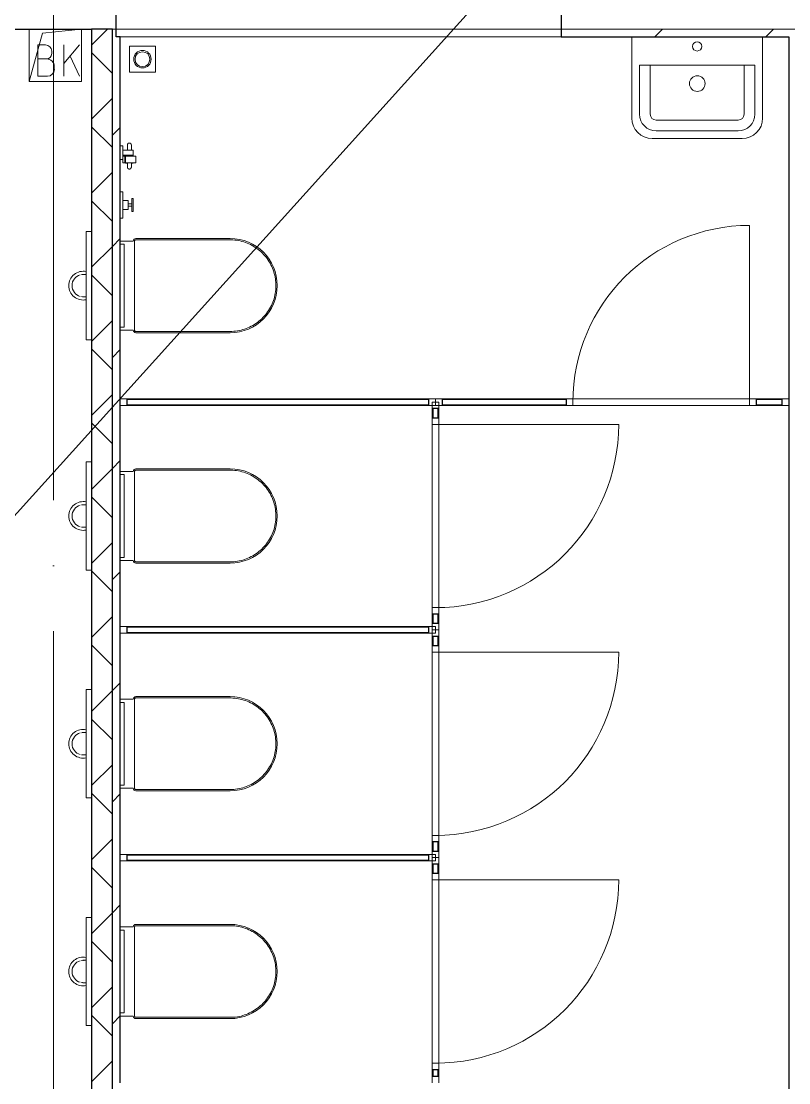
# Model space of a CAD drawing. Header units: millimetres. Extents: x -87434 to 499450, y -468665 to 122144.
# Drawn here: x -14981 to -12048, y -9369 to -5314 of the extents above; entities that cross this region are included whole.
import ezdxf

# ---------------------------------------------------------------- set-up
doc = ezdxf.new("R2010")
doc.units = ezdxf.units.MM
doc.linetypes.add('ADSK_Линия сетки', pattern=[25, 20, -2.5, 0, -2.5])
for name, color, linetype, lineweight in [('Витраж', 7, 'Continuous', 9), ('Двери', 252, 'Continuous', 9), ('Обобщенные модели', 252, 'Continuous', 18), ('Оси', 252, 'Continuous', 9), ('Перекрытие', 252, 'Continuous', 18), ('Сантехника', 252, 'Continuous', 9), ('Стены внутренние', 7, 'Continuous', 18), ('Стены наружные', 7, 'Continuous', 18), ('Стены разрез', 252, 'Continuous', 30)]:
    doc.layers.add(name, color=color, linetype=linetype, lineweight=lineweight)
doc.layers.add('Радиофикация', color=7, linetype='Continuous')

# ---------------------------------------------------------------- blocks, each defined once
blk = doc.blocks.new('1 этаж')
at = {"color": 251, "lineweight": 18, "true_color": 0x636466}
for p, q in [((-14948.3, -5543.7), (-14948.3, -5343.7)), ((-14898.1, -5358.8), (-14748.3, -5343.7)), ((-14748.3, -5343.7), (-14748.3, -5543.7)), ((-14948.3, -5543.7), (-14898.1, -5358.8)), ((-14886, -5404.2), (-14916, -5404.2)), ((-14916, -5404.2), (-14916, -5524.2)), ((-14862.7, -5437.5), (-14862.7, -5427.5)), ((-14756, -5404.2), (-14816, -5475.7)), ((-14816, -5524.2), (-14816, -5404.2)), ((-14882.7, -5457.5), (-14916, -5457.5)), ((-14756, -5524.2), (-14792, -5447.1)), ((-14852.7, -5497.5), (-14852.7, -5487.5)), ((-14748.3, -5543.7), (-14948.3, -5543.7)), ((-14916, -5524.2), (-14879.3, -5524.2))]:
    blk.add_line(p, q, dxfattribs=at)
for centre, radius, start, end in [((-14886, -5427.5), 23.3, 0, 90), ((-14882.7, -5437.5), 20, 270, 0), ((-14882.7, -5487.5), 30, 0, 90), ((-14879.3, -5497.5), 26.7, 270, 0)]:
    blk.add_arc(centre, radius, start, end, dxfattribs=at)
at = {"layer": 'Витраж', "color": 251, "lineweight": 18, "true_color": 0x636466}
for p, q in [((-14575.8, -6756.2), (-14600.8, -6756.2)), ((-14600.8, -6756.2), (-14600.8, -6781.2)), ((-14575.8, -6781.2), (-14575.8, -6756.2)), ((-13370.8, -6756.2), (-13395.8, -6756.2)), ((-13395.8, -6756.2), (-13395.8, -6781.2)), ((-13370.8, -6781.2), (-13370.8, -6756.2)), ((-14600.8, -6781.2), (-14575.8, -6781.2)), ((-13395.8, -6781.2), (-13370.8, -6781.2)), ((-13383.3, -7613.7), (-13408.3, -7613.7)), ((-13408.3, -7613.7), (-13408.3, -7638.7)), ((-13383.3, -7638.7), (-13383.3, -7613.7)), ((-14575.8, -7626.2), (-14600.8, -7626.2)), ((-14600.8, -7626.2), (-14600.8, -7651.2)), ((-14600.8, -7651.2), (-14575.8, -7651.2)), ((-14575.8, -7651.2), (-14575.8, -7626.2)), ((-13408.3, -7638.7), (-13383.3, -7638.7)), ((-14575.8, -8496.2), (-14600.8, -8496.2)), ((-14600.8, -8496.2), (-14600.8, -8521.2)), ((-14575.8, -8521.2), (-14575.8, -8496.2)), ((-13383.3, -8483.7), (-13408.3, -8483.7)), ((-13408.3, -8483.7), (-13408.3, -8508.7)), ((-13408.3, -8508.7), (-13383.3, -8508.7)), ((-13383.3, -8508.7), (-13383.3, -8483.7)), ((-14600.8, -8521.2), (-14575.8, -8521.2)), ((-13383.3, -9343.7), (-13408.3, -9343.7)), ((-13408.3, -9343.7), (-13408.3, -9368.7)), ((-13383.3, -9368.7), (-13383.3, -9343.7))]:
    blk.add_line(p, q, dxfattribs=at)
at = {"layer": 'Витраж', "color": 251, "true_color": 0x636466}
for p, q in [((-13420.8, -6756.2), (-14575.8, -6756.2)), ((-12895.8, -6756.2), (-13370.8, -6756.2)), ((-12195.8, -6756.2), (-12870.8, -6756.2)), ((-12070.8, -6756.2), (-12170.8, -6756.2)), ((-13420.8, -6781.2), (-14575.8, -6781.2)), ((-13408.3, -6793.7), (-13408.3, -6828.7)), ((-13383.3, -6793.7), (-13383.3, -6828.7)), ((-12895.8, -6781.2), (-13370.8, -6781.2)), ((-12195.8, -6781.2), (-12870.8, -6781.2)), ((-12070.8, -6781.2), (-12170.8, -6781.2)), ((-13408.3, -6853.7), (-13408.3, -7553.7)), ((-13383.3, -6853.7), (-13383.3, -7553.7)), ((-13408.3, -7578.7), (-13408.3, -7613.7)), ((-13383.3, -7578.7), (-13383.3, -7613.7)), ((-13420.8, -7626.2), (-14575.8, -7626.2)), ((-13420.8, -7651.2), (-14575.8, -7651.2)), ((-13408.3, -7663.7), (-13408.3, -7698.7)), ((-13383.3, -7663.7), (-13383.3, -7698.7)), ((-13408.3, -7723.7), (-13408.3, -8423.7)), ((-13383.3, -7723.7), (-13383.3, -8423.7)), ((-13408.3, -8448.7), (-13408.3, -8483.7)), ((-13383.3, -8448.7), (-13383.3, -8483.7)), ((-13420.8, -8496.2), (-14575.8, -8496.2)), ((-13420.8, -8521.2), (-14575.8, -8521.2)), ((-13408.3, -8533.7), (-13408.3, -8568.7)), ((-13383.3, -8533.7), (-13383.3, -8568.7)), ((-13408.3, -8593.7), (-13408.3, -9293.7)), ((-13383.3, -8593.7), (-13383.3, -9293.7)), ((-13408.3, -9318.7), (-13408.3, -9343.7)), ((-13383.3, -9318.7), (-13383.3, -9343.7))]:
    blk.add_line(p, q, dxfattribs=at)
at = {"layer": 'Витраж', "color": 251, "lineweight": 18, "true_color": 0x636466, "extrusion": (0, 0, -1)}
for p, q in [((-13395.8, -6756.2), (-13420.8, -6756.2)), ((-13420.8, -6756.2), (-13420.8, -6781.2)), ((-13383.3, -6768.7), (-13408.3, -6768.7)), ((-13408.3, -6768.7), (-13408.3, -6793.7)), ((-13395.8, -6781.2), (-13395.8, -6756.2)), ((-13383.3, -6793.7), (-13383.3, -6768.7)), ((-12870.8, -6756.2), (-12895.8, -6756.2)), ((-12895.8, -6756.2), (-12895.8, -6781.2)), ((-12870.8, -6781.2), (-12870.8, -6756.2)), ((-12170.8, -6756.2), (-12195.8, -6756.2)), ((-12195.8, -6756.2), (-12195.8, -6781.2)), ((-12170.8, -6781.2), (-12170.8, -6756.2)), ((-12045.8, -6756.2), (-12070.8, -6756.2)), ((-12070.8, -6756.2), (-12070.8, -6781.2)), ((-12045.8, -6781.2), (-12045.8, -6756.2)), ((-13420.8, -6781.2), (-13395.8, -6781.2)), ((-13408.3, -6793.7), (-13383.3, -6793.7)), ((-12895.8, -6781.2), (-12870.8, -6781.2)), ((-12195.8, -6781.2), (-12170.8, -6781.2)), ((-12070.8, -6781.2), (-12045.8, -6781.2)), ((-13383.3, -6828.7), (-13408.3, -6828.7)), ((-13408.3, -6828.7), (-13408.3, -6853.7)), ((-13383.3, -6853.7), (-13383.3, -6828.7)), ((-13408.3, -6853.7), (-13383.3, -6853.7)), ((-13383.3, -7553.7), (-13408.3, -7553.7)), ((-13408.3, -7553.7), (-13408.3, -7578.7)), ((-13408.3, -7578.7), (-13383.3, -7578.7)), ((-13383.3, -7578.7), (-13383.3, -7553.7)), ((-13395.8, -7626.2), (-13420.8, -7626.2)), ((-13420.8, -7626.2), (-13420.8, -7651.2)), ((-13420.8, -7651.2), (-13395.8, -7651.2)), ((-13383.3, -7638.7), (-13408.3, -7638.7)), ((-13408.3, -7638.7), (-13408.3, -7663.7)), ((-13408.3, -7663.7), (-13383.3, -7663.7)), ((-13395.8, -7651.2), (-13395.8, -7626.2)), ((-13383.3, -7663.7), (-13383.3, -7638.7)), ((-13383.3, -7698.7), (-13408.3, -7698.7)), ((-13408.3, -7698.7), (-13408.3, -7723.7)), ((-13383.3, -7723.7), (-13383.3, -7698.7)), ((-13408.3, -7723.7), (-13383.3, -7723.7)), ((-13383.3, -8423.7), (-13408.3, -8423.7)), ((-13408.3, -8423.7), (-13408.3, -8448.7)), ((-13383.3, -8448.7), (-13383.3, -8423.7)), ((-13408.3, -8448.7), (-13383.3, -8448.7)), ((-13395.8, -8496.2), (-13420.8, -8496.2)), ((-13420.8, -8496.2), (-13420.8, -8521.2)), ((-13383.3, -8508.7), (-13408.3, -8508.7)), ((-13408.3, -8508.7), (-13408.3, -8533.7)), ((-13395.8, -8521.2), (-13395.8, -8496.2)), ((-13383.3, -8533.7), (-13383.3, -8508.7)), ((-13420.8, -8521.2), (-13395.8, -8521.2)), ((-13408.3, -8533.7), (-13383.3, -8533.7)), ((-13383.3, -8568.7), (-13408.3, -8568.7)), ((-13408.3, -8568.7), (-13408.3, -8593.7)), ((-13408.3, -8593.7), (-13383.3, -8593.7)), ((-13383.3, -8593.7), (-13383.3, -8568.7)), ((-13383.3, -9293.7), (-13408.3, -9293.7)), ((-13408.3, -9293.7), (-13408.3, -9318.7)), ((-13408.3, -9318.7), (-13383.3, -9318.7)), ((-13383.3, -9318.7), (-13383.3, -9293.7))]:
    blk.add_line(p, q, dxfattribs=at)
at = {"layer": 'Двери', "color": 251, "true_color": 0x636466}
for p, q in [((-12195.8, -6756.2), (-12195.8, -6093.7)), ((-13383.3, -6853.7), (-12695.8, -6853.7)), ((-13383.3, -7723.7), (-12695.8, -7723.7)), ((-13383.3, -8593.7), (-12695.8, -8593.7))]:
    blk.add_line(p, q, dxfattribs=at)
for centre, radius, start, end in [((-12195.8, -6768.7), 675, 90, 180), ((-13395.8, -6853.7), 700, 270, 0), ((-13395.8, -7723.7), 700, 270, 0), ((-13395.8, -8593.7), 700, 270, 0)]:
    blk.add_arc(centre, radius, start, end, dxfattribs=at)
at = {"layer": 'Обобщенные модели', "color": 251, "true_color": 0x636466}
for p, q in [((-12645.8, -5373.7), (-12645.8, -5683.7)), ((-12145.8, -5683.7), (-12145.8, -5373.7)), ((-12616.4, -5481.7), (-12616.4, -5668.9)), ((-12616.4, -5481.7), (-12175.2, -5481.7)), ((-12575.1, -5668.9), (-12575.1, -5481.7)), ((-12216.5, -5481.7), (-12216.5, -5668.9)), ((-12175.2, -5481.7), (-12175.2, -5668.9)), ((-12238.8, -5691.2), (-12552.8, -5691.2)), ((-12238.8, -5732.5), (-12552.8, -5732.5)), ((-12567.8, -5761.7), (-12395.7, -5761.7)), ((-12395.7, -5761.7), (-12223.8, -5761.7))]:
    blk.add_line(p, q, dxfattribs=at)
blk.add_circle((-12395.8, -5410), 17.5, dxfattribs=at)
for centre, radius, start, end in [((-12395.4, -5551.9), 30, 0, 180), ((-12395.4, -5551.9), 30, 180, 0), ((-12552.8, -5668.9), 63.6, 180, 270), ((-12552.8, -5668.9), 22.3, 180, 270), ((-12238.8, -5668.9), 63.6, 270, 0), ((-12238.8, -5668.9), 22.3, 270, 0), ((-12567.8, -5683.7), 78, 180, 270), ((-12223.8, -5683.7), 78, 270, 0)]:
    blk.add_arc(centre, radius, start, end, dxfattribs=at)
at = {"layer": 'Оси', "color": 251, "linetype": 'ADSK_Линия сетки', "ltscale": 100, "true_color": 0x636466}
for p, q in [((-14855.8, -2643.7), (-14855.8, -32499.9)), ((4411.5, -5343.7), (-72528.1, -5343.7))]:
    blk.add_line(p, q, dxfattribs=at)
at = {"layer": 'Перекрытие', "color": 251, "ltscale": 100, "true_color": 0x636466}
for p, q in [((-14948.3, -5543.7), (-14948.3, -5343.7)), ((-14748.3, -5343.7), (-14748.3, -5543.7)), ((-14748.3, -5543.7), (-14948.3, -5543.7))]:
    blk.add_line(p, q, dxfattribs=at)
at = {"layer": 'Сантехника', "color": 251, "true_color": 0x636466}
for p, q in [((-14465.8, -5408.7), (-14565.8, -5408.7)), ((-14565.8, -5408.7), (-14565.8, -5508.7)), ((-14465.8, -5508.7), (-14465.8, -5408.7)), ((-14565.8, -5508.7), (-14465.8, -5508.7)), ((-14590.8, -5789.7), (-14600.8, -5789.7)), ((-14590.8, -5790.4), (-14590.8, -5789.7)), ((-14590.8, -5794.7), (-14590.8, -5789.7)), ((-14590.8, -5794.7), (-14590.8, -5829.2)), ((-14551.8, -5805.7), (-14590.8, -5805.7)), ((-14590.8, -5825.7), (-14551.8, -5825.7)), ((-14590.8, -5829.2), (-14583.8, -5829.2)), ((-14590.8, -5854.2), (-14590.8, -5829.2)), ((-14583.8, -5829.2), (-14580.8, -5829.2)), ((-14583.8, -5829.2), (-14583.8, -5854.2)), ((-14580.8, -5825.7), (-14580.8, -5829.2)), ((-14550.8, -5825.7), (-14580.8, -5825.7)), ((-14540.8, -5829.2), (-14580.8, -5829.2)), ((-14580.8, -5829.9), (-14580.8, -5830.2)), ((-14580.8, -5853.2), (-14580.8, -5830.2)), ((-14580.8, -5853.2), (-14580.8, -5830.2)), ((-14550.8, -5824.7), (-14550.8, -5806.7)), ((-14550.8, -5830.2), (-14550.8, -5825.7)), ((-14540.8, -5829.3), (-14540.8, -5829.2)), ((-14540.8, -5830.2), (-14540.8, -5829.2)), ((-14540.8, -5830.2), (-14540.8, -5853.2)), ((-14600.8, -5841.7), (-14590.8, -5841.7)), ((-14583.8, -5854.2), (-14590.8, -5854.2)), ((-14580.8, -5854.2), (-14583.8, -5854.2)), ((-14580.8, -5853.2), (-14580.8, -5853.4)), ((-14580.8, -5854.2), (-14580.8, -5855.7)), ((-14580.8, -5854.2), (-14540.8, -5854.2)), ((-14580.8, -5855.7), (-14573.3, -5855.7)), ((-14573.3, -5855.7), (-14573.3, -5853.2)), ((-14558.3, -5853.2), (-14558.3, -5855.7)), ((-14558.3, -5855.5), (-14558.3, -5856.4)), ((-14558.3, -5855.7), (-14550.8, -5855.7)), ((-14550.8, -5855.7), (-14550.8, -5853.2)), ((-14540.8, -5854.2), (-14540.8, -5853.2)), ((-14540.8, -5854.2), (-14540.8, -5854)), ((-14590.8, -5965.7), (-14600.8, -5965.7)), ((-14590.8, -5966.2), (-14590.8, -5965.7)), ((-14590.8, -5980.7), (-14590.8, -5965.7)), ((-14590.8, -5980.7), (-14590.8, -6050.7)), ((-14570.8, -5998.2), (-14590.8, -5998.2)), ((-14570.8, -6033.2), (-14570.8, -5998.2)), ((-14550.8, -5990.7), (-14555.8, -5990.7)), ((-14555.8, -5990.7), (-14555.8, -5995.7)), ((-14555.8, -5990.7), (-14555.8, -5993.2)), ((-14555.8, -6031.7), (-14555.8, -5995.7)), ((-14550.8, -5993.2), (-14550.8, -5990.7)), ((-14550.8, -5995.7), (-14550.8, -5990.7)), ((-14550.8, -5995.7), (-14550.8, -6031.7)), ((-14590.8, -6033.2), (-14570.8, -6033.2)), ((-14555.8, -6010.7), (-14570.8, -6010.7)), ((-14570.8, -6020.7), (-14555.8, -6020.7)), ((-14555.8, -6031.7), (-14555.8, -6040.7)), ((-14555.8, -6039.5), (-14555.8, -6040.7)), ((-14555.8, -6040.7), (-14550.8, -6040.7)), ((-14550.8, -6040.7), (-14550.8, -6031.7)), ((-14550.8, -6040.7), (-14550.8, -6039.5)), ((-14600.8, -6065.7), (-14590.8, -6065.7)), ((-14590.8, -6065.7), (-14590.8, -6050.7)), ((-14590.8, -6065.7), (-14590.8, -6065.2)), ((-14550.8, -6153.7), (-14600.8, -6153.7)), ((-14545.8, -6153.7), (-14545.8, -6493.7)), ((-14180.8, -6143.7), (-14540.8, -6143.7)), ((-14180.8, -6148.7), (-14540.8, -6148.7)), ((-14600.8, -6165.5), (-14585.8, -6165.5)), ((-14585.8, -6165.5), (-14585.8, -6481.9)), ((-14585.8, -6481.9), (-14600.8, -6481.9)), ((-14600.8, -6493.7), (-14550.8, -6493.7)), ((-14540.8, -6498.7), (-14180.8, -6498.7)), ((-14540.8, -6503.7), (-14180.8, -6503.7)), ((-14550.8, -7033.7), (-14600.8, -7033.7)), ((-14600.8, -7045.5), (-14585.8, -7045.5)), ((-14585.8, -7045.5), (-14585.8, -7361.9)), ((-14545.8, -7033.7), (-14545.8, -7373.7)), ((-14180.8, -7023.7), (-14540.8, -7023.7)), ((-14180.8, -7028.7), (-14540.8, -7028.7)), ((-14585.8, -7361.9), (-14600.8, -7361.9)), ((-14600.8, -7373.7), (-14550.8, -7373.7)), ((-14540.8, -7378.7), (-14180.8, -7378.7)), ((-14540.8, -7383.7), (-14180.8, -7383.7)), ((-14550.8, -7903.7), (-14600.8, -7903.7)), ((-14545.8, -7903.7), (-14545.8, -8243.7)), ((-14180.8, -7893.7), (-14540.8, -7893.7)), ((-14180.8, -7898.7), (-14540.8, -7898.7)), ((-14600.8, -7915.5), (-14585.8, -7915.5)), ((-14585.8, -7915.5), (-14585.8, -8231.9)), ((-14585.8, -8231.9), (-14600.8, -8231.9)), ((-14600.8, -8243.7), (-14550.8, -8243.7)), ((-14540.8, -8248.7), (-14180.8, -8248.7)), ((-14540.8, -8253.7), (-14180.8, -8253.7)), ((-14550.8, -8773.7), (-14600.8, -8773.7)), ((-14600.8, -8785.5), (-14585.8, -8785.5)), ((-14585.8, -8785.5), (-14585.8, -9101.9)), ((-14545.8, -8773.7), (-14545.8, -9113.7)), ((-14180.8, -8763.7), (-14540.8, -8763.7)), ((-14180.8, -8768.7), (-14540.8, -8768.7)), ((-14585.8, -9101.9), (-14600.8, -9101.9)), ((-14600.8, -9113.7), (-14550.8, -9113.7)), ((-14540.8, -9118.7), (-14180.8, -9118.7)), ((-14540.8, -9123.7), (-14180.8, -9123.7))]:
    blk.add_line(p, q, dxfattribs=at)
at = {"layer": 'Сантехника', "color": 251, "lineweight": 9, "true_color": 0x636466}
for p, q in [((-14710.8, -6117), (-14730.8, -6117)), ((-14730.8, -6117), (-14730.8, -6142)), ((-14730.8, -6505.5), (-14730.8, -6142)), ((-14730.8, -6505.5), (-14730.8, -6530.5)), ((-14730.8, -6530.5), (-14710.8, -6530.5)), ((-14710.8, -6997), (-14730.8, -6997)), ((-14730.8, -6997), (-14730.8, -7022)), ((-14730.8, -7385.5), (-14730.8, -7022)), ((-14730.8, -7385.5), (-14730.8, -7410.5)), ((-14730.8, -7410.5), (-14710.8, -7410.5)), ((-14710.8, -7867), (-14730.8, -7867)), ((-14730.8, -7867), (-14730.8, -7892)), ((-14730.8, -8255.5), (-14730.8, -7892)), ((-14730.8, -8255.5), (-14730.8, -8280.5)), ((-14730.8, -8280.5), (-14710.8, -8280.5)), ((-14710.8, -8737), (-14730.8, -8737)), ((-14730.8, -8737), (-14730.8, -8762)), ((-14730.8, -9125.5), (-14730.8, -8762)), ((-14730.8, -9125.5), (-14730.8, -9150.5)), ((-14730.8, -9150.5), (-14710.8, -9150.5))]:
    blk.add_line(p, q, dxfattribs=at)
at = {"layer": 'Сантехника', "color": 251, "true_color": 0x636466, "flags": 128}
for points in [[(-14573.3, -5786.4), (-14573.3, -5786.1), (-14573.3, -5785.8), (-14573.2, -5785.5), (-14573.2, -5785.2), (-14573.2, -5785), (-14573.1, -5784.7), (-14573, -5784.4), (-14572.9, -5784.1), (-14572.8, -5783.8), (-14572.7, -5783.5), (-14572.6, -5783.2), (-14572.5, -5783), (-14572.3, -5782.7), (-14572.2, -5782.5), (-14572, -5782.2), (-14571.8, -5782), (-14571.6, -5781.7), (-14571.4, -5781.5), (-14571.2, -5781.3), (-14571, -5781.1), (-14570.8, -5780.9), (-14570.6, -5780.7), (-14570.3, -5780.5), (-14570.1, -5780.3), (-14569.9, -5780.1), (-14569.6, -5780), (-14569.3, -5779.8), (-14569.1, -5779.7), (-14568.8, -5779.6), (-14568.5, -5779.5), (-14568.2, -5779.3), (-14568, -5779.3), (-14567.7, -5779.2), (-14567.4, -5779.1), (-14567.1, -5779.1), (-14566.8, -5779), (-14566.5, -5779), (-14566.2, -5779), (-14565.9, -5778.9), (-14565.6, -5778.9), (-14565.3, -5779), (-14565, -5779), (-14564.7, -5779), (-14564.4, -5779.1), (-14564.1, -5779.1), (-14563.8, -5779.2), (-14563.5, -5779.3), (-14563.2, -5779.4), (-14563, -5779.5), (-14562.7, -5779.6), (-14562.4, -5779.8), (-14562.1, -5779.9), (-14561.9, -5780), (-14561.6, -5780.2), (-14561.4, -5780.4), (-14561.1, -5780.6), (-14560.9, -5780.8), (-14560.7, -5780.9), (-14560.5, -5781.2), (-14560.3, -5781.4), (-14560.1, -5781.6), (-14559.9, -5781.8), (-14559.7, -5782.1), (-14559.5, -5782.3), (-14559.4, -5782.6), (-14559.2, -5782.8), (-14559.1, -5783.1), (-14559, -5783.4), (-14558.8, -5783.6), (-14558.7, -5783.9), (-14558.6, -5784.2), (-14558.6, -5784.5), (-14558.5, -5784.8), (-14558.4, -5785.1), (-14558.4, -5785.4), (-14558.3, -5785.7), (-14558.3, -5786), (-14558.3, -5786.3), (-14558.3, -5786.4)], [(-14573.3, -5786.4), (-14573.3, -5786.5), (-14573.3, -5786.6), (-14573.3, -5786.8), (-14573.3, -5787.1), (-14573.3, -5787.4), (-14573.3, -5787.9), (-14573.3, -5788.4), (-14573.3, -5789), (-14573.3, -5789.6), (-14573.3, -5790.4), (-14573.3, -5791.2), (-14573.3, -5792.1), (-14573.3, -5793.1), (-14573.3, -5794.1), (-14573.3, -5795.2), (-14573.3, -5796.3), (-14573.3, -5797.6), (-14573.3, -5798.9), (-14573.3, -5800.2), (-14573.3, -5801.1)], [(-14573.3, -5790.1), (-14573.3, -5789.5), (-14573.3, -5788.9), (-14573.3, -5788.4), (-14573.3, -5787.9), (-14573.3, -5787.5), (-14573.3, -5787.1), (-14573.3, -5786.9), (-14573.3, -5786.7), (-14573.3, -5786.5), (-14573.3, -5786.5), (-14573.3, -5786.4)], [(-14573.3, -5805.2), (-14573.3, -5803.8), (-14573.3, -5802.5), (-14573.3, -5801.2), (-14573.3, -5799.9), (-14573.3, -5798.7), (-14573.3, -5797.5)], [(-14558.3, -5801.1), (-14558.3, -5799.7), (-14558.3, -5798.4), (-14558.3, -5797.1), (-14558.3, -5795.9), (-14558.3, -5794.8), (-14558.3, -5793.7), (-14558.3, -5792.7), (-14558.3, -5791.8), (-14558.3, -5790.9), (-14558.3, -5790.1), (-14558.3, -5789.4), (-14558.3, -5788.8), (-14558.3, -5788.2), (-14558.3, -5787.7), (-14558.3, -5787.3), (-14558.3, -5787), (-14558.3, -5786.7), (-14558.3, -5786.5), (-14558.3, -5786.5), (-14558.3, -5786.4)], [(-14558.3, -5786.4), (-14558.3, -5786.5), (-14558.3, -5786.6), (-14558.3, -5786.7), (-14558.3, -5787), (-14558.3, -5787.3), (-14558.3, -5787.7), (-14558.3, -5788.1), (-14558.3, -5788.6), (-14558.3, -5789.2), (-14558.3, -5789.8)], [(-14558.3, -5798.1), (-14558.3, -5799.3), (-14558.3, -5800.5), (-14558.3, -5801.8), (-14558.3, -5803.1), (-14558.3, -5804.5), (-14558.3, -5805.7)], [(-14573.3, -5804.6), (-14573.3, -5803.3), (-14573.3, -5802), (-14573.3, -5801.1)], [(-14558.3, -5801.1), (-14558.3, -5802.5), (-14558.3, -5803.8), (-14558.3, -5805.1)], [(-14573.3, -5856.4), (-14573.3, -5857.8), (-14573.3, -5859.1), (-14573.3, -5860.4), (-14573.3, -5861.6), (-14573.3, -5862.7), (-14573.3, -5863.8), (-14573.3, -5864.8), (-14573.3, -5865.7), (-14573.3, -5866.6), (-14573.3, -5867.4), (-14573.3, -5868.1), (-14573.3, -5868.7), (-14573.3, -5869.3), (-14573.3, -5869.8), (-14573.3, -5870.2), (-14573.3, -5870.5), (-14573.3, -5870.7), (-14573.3, -5870.9), (-14573.3, -5871), (-14573.3, -5871)], [(-14573.3, -5871), (-14573.3, -5871), (-14573.3, -5870.9), (-14573.3, -5870.7), (-14573.3, -5870.5), (-14573.3, -5870.2), (-14573.3, -5869.8), (-14573.3, -5869.4), (-14573.3, -5868.9), (-14573.3, -5868.3), (-14573.3, -5867.7)], [(-14558.3, -5871), (-14558.3, -5871.3), (-14558.3, -5871.6), (-14558.4, -5871.9), (-14558.4, -5872.2), (-14558.5, -5872.5), (-14558.5, -5872.8), (-14558.6, -5873.1), (-14558.7, -5873.4), (-14558.8, -5873.7), (-14558.9, -5873.9), (-14559, -5874.2), (-14559.1, -5874.5), (-14559.3, -5874.7), (-14559.4, -5875), (-14559.6, -5875.3), (-14559.8, -5875.5), (-14560, -5875.7), (-14560.2, -5876), (-14560.4, -5876.2), (-14560.6, -5876.4), (-14560.8, -5876.6), (-14561, -5876.8), (-14561.3, -5877), (-14561.5, -5877.2), (-14561.7, -5877.3), (-14562, -5877.5), (-14562.3, -5877.6), (-14562.5, -5877.8), (-14562.8, -5877.9), (-14563.1, -5878), (-14563.4, -5878.1), (-14563.7, -5878.2), (-14563.9, -5878.3), (-14564.2, -5878.4), (-14564.5, -5878.4), (-14564.8, -5878.5), (-14565.1, -5878.5), (-14565.4, -5878.5), (-14565.7, -5878.5), (-14566, -5878.5), (-14566.3, -5878.5), (-14566.6, -5878.5), (-14566.9, -5878.4), (-14567.2, -5878.4), (-14567.5, -5878.3), (-14567.8, -5878.3), (-14568.1, -5878.2), (-14568.4, -5878.1), (-14568.6, -5878), (-14568.9, -5877.8), (-14569.2, -5877.7), (-14569.5, -5877.6), (-14569.7, -5877.4), (-14570, -5877.3), (-14570.2, -5877.1), (-14570.5, -5876.9), (-14570.7, -5876.7), (-14570.9, -5876.5), (-14571.1, -5876.3), (-14571.3, -5876.1), (-14571.5, -5875.9), (-14571.7, -5875.6), (-14571.9, -5875.4), (-14572.1, -5875.1), (-14572.2, -5874.9), (-14572.4, -5874.6), (-14572.5, -5874.4), (-14572.6, -5874.1), (-14572.8, -5873.8), (-14572.9, -5873.5), (-14573, -5873.2), (-14573, -5873), (-14573.1, -5872.7), (-14573.2, -5872.4), (-14573.2, -5872.1), (-14573.3, -5871.8), (-14573.3, -5871.5), (-14573.3, -5871.2), (-14573.3, -5871)], [(-14558.3, -5871), (-14558.3, -5871), (-14558.3, -5870.9), (-14558.3, -5870.7), (-14558.3, -5870.4), (-14558.3, -5870), (-14558.3, -5869.6), (-14558.3, -5869.1), (-14558.3, -5868.5), (-14558.3, -5867.8), (-14558.3, -5867.1), (-14558.3, -5866.3), (-14558.3, -5865.4), (-14558.3, -5864.4), (-14558.3, -5863.4), (-14558.3, -5862.3), (-14558.3, -5861.1), (-14558.3, -5859.9), (-14558.3, -5858.6), (-14558.3, -5857.3), (-14558.3, -5856.4)], [(-14558.3, -5868), (-14558.3, -5868.6), (-14558.3, -5869.1), (-14558.3, -5869.6), (-14558.3, -5870), (-14558.3, -5870.3), (-14558.3, -5870.6), (-14558.3, -5870.8), (-14558.3, -5870.9), (-14558.3, -5871), (-14558.3, -5871)], [(-14540.8, -6148.7), (-14541, -6148.7), (-14541.2, -6148.7), (-14541.4, -6148.8), (-14541.6, -6148.8), (-14541.8, -6148.8), (-14542, -6148.9), (-14542.2, -6148.9), (-14542.4, -6149), (-14542.6, -6149.1), (-14542.7, -6149.1), (-14542.9, -6149.2), (-14543.1, -6149.3), (-14543.3, -6149.4), (-14543.5, -6149.5), (-14543.6, -6149.6), (-14543.8, -6149.7), (-14543.9, -6149.8), (-14544.1, -6150), (-14544.2, -6150.1), (-14544.4, -6150.2), (-14544.5, -6150.4), (-14544.7, -6150.5), (-14544.8, -6150.7), (-14544.9, -6150.9), (-14545, -6151), (-14545.1, -6151.2), (-14545.2, -6151.4), (-14545.3, -6151.6), (-14545.4, -6151.7), (-14545.5, -6151.9), (-14545.5, -6152.1), (-14545.6, -6152.3), (-14545.6, -6152.5), (-14545.7, -6152.7), (-14545.7, -6152.9), (-14545.8, -6153.1), (-14545.8, -6153.3), (-14545.8, -6153.5), (-14545.8, -6153.7), (-14545.8, -6153.7)], [(-14180.8, -6498.7), (-14173.8, -6498.6), (-14166.8, -6498.2), (-14159.9, -6497.5), (-14152.9, -6496.5), (-14146, -6495.2), (-14139.2, -6493.7), (-14132.4, -6491.9), (-14125.8, -6489.8), (-14119.2, -6487.5), (-14112.7, -6484.9), (-14106.3, -6482.1), (-14100, -6479), (-14093.8, -6475.6), (-14087.8, -6472), (-14082, -6468.2), (-14076.3, -6464.1), (-14070.8, -6459.8), (-14065.4, -6455.3), (-14060.2, -6450.6), (-14055.3, -6445.7), (-14050.5, -6440.5), (-14045.9, -6435.2), (-14041.6, -6429.7), (-14037.4, -6424.1), (-14033.5, -6418.3), (-14029.9, -6412.3), (-14026.5, -6406.2), (-14023.3, -6400), (-14020.4, -6393.6), (-14017.7, -6387.1), (-14015.3, -6380.6), (-14013.1, -6373.9), (-14011.3, -6367.2), (-14009.7, -6360.3), (-14008.3, -6353.5), (-14007.3, -6346.6), (-14006.5, -6339.6), (-14006, -6332.6), (-14005.8, -6325.6), (-14005.9, -6318.6), (-14006.2, -6311.6), (-14006.8, -6304.7), (-14007.7, -6297.7), (-14008.9, -6290.8), (-14010.4, -6284), (-14012.1, -6277.2), (-14014.1, -6270.5), (-14016.4, -6263.9), (-14018.9, -6257.3), (-14021.7, -6250.9), (-14024.7, -6244.6), (-14028, -6238.4), (-14031.5, -6232.4), (-14035.3, -6226.5), (-14039.3, -6220.7), (-14043.5, -6215.2), (-14048, -6209.8), (-14052.7, -6204.5), (-14057.5, -6199.5), (-14062.6, -6194.7), (-14067.9, -6190.1), (-14073.3, -6185.7), (-14078.9, -6181.5), (-14084.7, -6177.5), (-14090.6, -6173.8), (-14096.7, -6170.3), (-14102.9, -6167), (-14109.2, -6164.1), (-14115.6, -6161.3), (-14122.2, -6158.8), (-14128.8, -6156.6), (-14135.5, -6154.7), (-14142.3, -6153), (-14149.2, -6151.6), (-14156.1, -6150.5), (-14163.1, -6149.6), (-14170, -6149.1), (-14177, -6148.8), (-14180.8, -6148.7)], [(-14545.8, -6493.7), (-14545.8, -6493.9), (-14545.8, -6494.1), (-14545.8, -6494.3), (-14545.7, -6494.5), (-14545.7, -6494.7), (-14545.7, -6494.9), (-14545.6, -6495.1), (-14545.5, -6495.3), (-14545.5, -6495.5), (-14545.4, -6495.7), (-14545.3, -6495.9), (-14545.2, -6496), (-14545.1, -6496.2), (-14545, -6496.4), (-14544.9, -6496.6), (-14544.8, -6496.7), (-14544.7, -6496.9), (-14544.6, -6497), (-14544.4, -6497.2), (-14544.3, -6497.3), (-14544.1, -6497.5), (-14544, -6497.6), (-14543.8, -6497.7), (-14543.7, -6497.8), (-14543.5, -6497.9), (-14543.3, -6498), (-14543.2, -6498.1), (-14543, -6498.2), (-14542.8, -6498.3), (-14542.6, -6498.4), (-14542.4, -6498.5), (-14542.2, -6498.5), (-14542, -6498.6), (-14541.8, -6498.6), (-14541.7, -6498.7), (-14541.5, -6498.7), (-14541.3, -6498.7), (-14541.1, -6498.7), (-14540.9, -6498.7), (-14540.8, -6498.7)], [(-14540.8, -7028.7), (-14541, -7028.7), (-14541.2, -7028.7), (-14541.4, -7028.8), (-14541.6, -7028.8), (-14541.8, -7028.8), (-14542, -7028.9), (-14542.2, -7028.9), (-14542.4, -7029), (-14542.6, -7029.1), (-14542.7, -7029.1), (-14542.9, -7029.2), (-14543.1, -7029.3), (-14543.3, -7029.4), (-14543.5, -7029.5), (-14543.6, -7029.6), (-14543.8, -7029.7), (-14543.9, -7029.8), (-14544.1, -7030), (-14544.2, -7030.1), (-14544.4, -7030.2), (-14544.5, -7030.4), (-14544.7, -7030.5), (-14544.8, -7030.7), (-14544.9, -7030.9), (-14545, -7031), (-14545.1, -7031.2), (-14545.2, -7031.4), (-14545.3, -7031.6), (-14545.4, -7031.7), (-14545.5, -7031.9), (-14545.5, -7032.1), (-14545.6, -7032.3), (-14545.6, -7032.5), (-14545.7, -7032.7), (-14545.7, -7032.9), (-14545.8, -7033.1), (-14545.8, -7033.3), (-14545.8, -7033.5), (-14545.8, -7033.7), (-14545.8, -7033.7)], [(-14180.8, -7378.7), (-14173.8, -7378.6), (-14166.8, -7378.2), (-14159.9, -7377.5), (-14152.9, -7376.5), (-14146, -7375.2), (-14139.2, -7373.7), (-14132.4, -7371.9), (-14125.8, -7369.8), (-14119.2, -7367.5), (-14112.7, -7364.9), (-14106.3, -7362.1), (-14100, -7359), (-14093.8, -7355.6), (-14087.8, -7352), (-14082, -7348.2), (-14076.3, -7344.1), (-14070.8, -7339.8), (-14065.4, -7335.3), (-14060.2, -7330.6), (-14055.3, -7325.7), (-14050.5, -7320.5), (-14045.9, -7315.2), (-14041.6, -7309.7), (-14037.4, -7304.1), (-14033.5, -7298.3), (-14029.9, -7292.3), (-14026.5, -7286.2), (-14023.3, -7280), (-14020.4, -7273.6), (-14017.7, -7267.1), (-14015.3, -7260.6), (-14013.1, -7253.9), (-14011.3, -7247.2), (-14009.7, -7240.3), (-14008.3, -7233.5), (-14007.3, -7226.6), (-14006.5, -7219.6), (-14006, -7212.6), (-14005.8, -7205.6), (-14005.9, -7198.6), (-14006.2, -7191.6), (-14006.8, -7184.7), (-14007.7, -7177.7), (-14008.9, -7170.8), (-14010.4, -7164), (-14012.1, -7157.2), (-14014.1, -7150.5), (-14016.4, -7143.9), (-14018.9, -7137.3), (-14021.7, -7130.9), (-14024.7, -7124.6), (-14028, -7118.4), (-14031.5, -7112.4), (-14035.3, -7106.5), (-14039.3, -7100.7), (-14043.5, -7095.2), (-14048, -7089.8), (-14052.7, -7084.5), (-14057.5, -7079.5), (-14062.6, -7074.7), (-14067.9, -7070.1), (-14073.3, -7065.7), (-14078.9, -7061.5), (-14084.7, -7057.5), (-14090.6, -7053.8), (-14096.7, -7050.3), (-14102.9, -7047), (-14109.2, -7044.1), (-14115.6, -7041.3), (-14122.2, -7038.8), (-14128.8, -7036.6), (-14135.5, -7034.7), (-14142.3, -7033), (-14149.2, -7031.6), (-14156.1, -7030.5), (-14163.1, -7029.6), (-14170, -7029.1), (-14177, -7028.8), (-14180.8, -7028.7)], [(-14545.8, -7373.7), (-14545.8, -7373.9), (-14545.8, -7374.1), (-14545.8, -7374.3), (-14545.7, -7374.5), (-14545.7, -7374.7), (-14545.7, -7374.9), (-14545.6, -7375.1), (-14545.5, -7375.3), (-14545.5, -7375.5), (-14545.4, -7375.7), (-14545.3, -7375.9), (-14545.2, -7376), (-14545.1, -7376.2), (-14545, -7376.4), (-14544.9, -7376.6), (-14544.8, -7376.7), (-14544.7, -7376.9), (-14544.6, -7377), (-14544.4, -7377.2), (-14544.3, -7377.3), (-14544.1, -7377.5), (-14544, -7377.6), (-14543.8, -7377.7), (-14543.7, -7377.8), (-14543.5, -7377.9), (-14543.3, -7378), (-14543.2, -7378.1), (-14543, -7378.2), (-14542.8, -7378.3), (-14542.6, -7378.4), (-14542.4, -7378.5), (-14542.2, -7378.5), (-14542, -7378.6), (-14541.8, -7378.6), (-14541.7, -7378.7), (-14541.5, -7378.7), (-14541.3, -7378.7), (-14541.1, -7378.7), (-14540.9, -7378.7), (-14540.8, -7378.7)], [(-14540.8, -7898.7), (-14541, -7898.7), (-14541.2, -7898.7), (-14541.4, -7898.8), (-14541.6, -7898.8), (-14541.8, -7898.8), (-14542, -7898.9), (-14542.2, -7898.9), (-14542.4, -7899), (-14542.6, -7899.1), (-14542.7, -7899.1), (-14542.9, -7899.2), (-14543.1, -7899.3), (-14543.3, -7899.4), (-14543.5, -7899.5), (-14543.6, -7899.6), (-14543.8, -7899.7), (-14543.9, -7899.8), (-14544.1, -7900), (-14544.2, -7900.1), (-14544.4, -7900.2), (-14544.5, -7900.4), (-14544.7, -7900.5), (-14544.8, -7900.7), (-14544.9, -7900.9), (-14545, -7901), (-14545.1, -7901.2), (-14545.2, -7901.4), (-14545.3, -7901.6), (-14545.4, -7901.7), (-14545.5, -7901.9), (-14545.5, -7902.1), (-14545.6, -7902.3), (-14545.6, -7902.5), (-14545.7, -7902.7), (-14545.7, -7902.9), (-14545.8, -7903.1), (-14545.8, -7903.3), (-14545.8, -7903.5), (-14545.8, -7903.7), (-14545.8, -7903.7)], [(-14180.8, -8248.7), (-14173.8, -8248.6), (-14166.8, -8248.2), (-14159.9, -8247.5), (-14152.9, -8246.5), (-14146, -8245.2), (-14139.2, -8243.7), (-14132.4, -8241.9), (-14125.8, -8239.8), (-14119.2, -8237.5), (-14112.7, -8234.9), (-14106.3, -8232.1), (-14100, -8229), (-14093.8, -8225.6), (-14087.8, -8222), (-14082, -8218.2), (-14076.3, -8214.1), (-14070.8, -8209.8), (-14065.4, -8205.3), (-14060.2, -8200.6), (-14055.3, -8195.7), (-14050.5, -8190.5), (-14045.9, -8185.2), (-14041.6, -8179.7), (-14037.4, -8174.1), (-14033.5, -8168.3), (-14029.9, -8162.3), (-14026.5, -8156.2), (-14023.3, -8150), (-14020.4, -8143.6), (-14017.7, -8137.1), (-14015.3, -8130.6), (-14013.1, -8123.9), (-14011.3, -8117.2), (-14009.7, -8110.3), (-14008.3, -8103.5), (-14007.3, -8096.6), (-14006.5, -8089.6), (-14006, -8082.6), (-14005.8, -8075.6), (-14005.9, -8068.6), (-14006.2, -8061.6), (-14006.8, -8054.7), (-14007.7, -8047.7), (-14008.9, -8040.8), (-14010.4, -8034), (-14012.1, -8027.2), (-14014.1, -8020.5), (-14016.4, -8013.9), (-14018.9, -8007.3), (-14021.7, -8000.9), (-14024.7, -7994.6), (-14028, -7988.4), (-14031.5, -7982.4), (-14035.3, -7976.5), (-14039.3, -7970.7), (-14043.5, -7965.2), (-14048, -7959.8), (-14052.7, -7954.5), (-14057.5, -7949.5), (-14062.6, -7944.7), (-14067.9, -7940.1), (-14073.3, -7935.7), (-14078.9, -7931.5), (-14084.7, -7927.5), (-14090.6, -7923.8), (-14096.7, -7920.3), (-14102.9, -7917), (-14109.2, -7914.1), (-14115.6, -7911.3), (-14122.2, -7908.8), (-14128.8, -7906.6), (-14135.5, -7904.7), (-14142.3, -7903), (-14149.2, -7901.6), (-14156.1, -7900.5), (-14163.1, -7899.6), (-14170, -7899.1), (-14177, -7898.8), (-14180.8, -7898.7)], [(-14545.8, -8243.7), (-14545.8, -8243.9), (-14545.8, -8244.1), (-14545.8, -8244.3), (-14545.7, -8244.5), (-14545.7, -8244.7), (-14545.7, -8244.9), (-14545.6, -8245.1), (-14545.5, -8245.3), (-14545.5, -8245.5), (-14545.4, -8245.7), (-14545.3, -8245.9), (-14545.2, -8246), (-14545.1, -8246.2), (-14545, -8246.4), (-14544.9, -8246.6), (-14544.8, -8246.7), (-14544.7, -8246.9), (-14544.6, -8247), (-14544.4, -8247.2), (-14544.3, -8247.3), (-14544.1, -8247.5), (-14544, -8247.6), (-14543.8, -8247.7), (-14543.7, -8247.8), (-14543.5, -8247.9), (-14543.3, -8248), (-14543.2, -8248.1), (-14543, -8248.2), (-14542.8, -8248.3), (-14542.6, -8248.4), (-14542.4, -8248.5), (-14542.2, -8248.5), (-14542, -8248.6), (-14541.8, -8248.6), (-14541.7, -8248.7), (-14541.5, -8248.7), (-14541.3, -8248.7), (-14541.1, -8248.7), (-14540.9, -8248.7), (-14540.8, -8248.7)], [(-14540.8, -8768.7), (-14541, -8768.7), (-14541.2, -8768.7), (-14541.4, -8768.8), (-14541.6, -8768.8), (-14541.8, -8768.8), (-14542, -8768.9), (-14542.2, -8768.9), (-14542.4, -8769), (-14542.6, -8769.1), (-14542.7, -8769.1), (-14542.9, -8769.2), (-14543.1, -8769.3), (-14543.3, -8769.4), (-14543.5, -8769.5), (-14543.6, -8769.6), (-14543.8, -8769.7), (-14543.9, -8769.8), (-14544.1, -8770), (-14544.2, -8770.1), (-14544.4, -8770.2), (-14544.5, -8770.4), (-14544.7, -8770.5), (-14544.8, -8770.7), (-14544.9, -8770.9), (-14545, -8771), (-14545.1, -8771.2), (-14545.2, -8771.4), (-14545.3, -8771.6), (-14545.4, -8771.7), (-14545.5, -8771.9), (-14545.5, -8772.1), (-14545.6, -8772.3), (-14545.6, -8772.5), (-14545.7, -8772.7), (-14545.7, -8772.9), (-14545.8, -8773.1), (-14545.8, -8773.3), (-14545.8, -8773.5), (-14545.8, -8773.7), (-14545.8, -8773.7)], [(-14180.8, -9118.7), (-14173.8, -9118.6), (-14166.8, -9118.2), (-14159.9, -9117.5), (-14152.9, -9116.5), (-14146, -9115.2), (-14139.2, -9113.7), (-14132.4, -9111.9), (-14125.8, -9109.8), (-14119.2, -9107.5), (-14112.7, -9104.9), (-14106.3, -9102.1), (-14100, -9099), (-14093.8, -9095.6), (-14087.8, -9092), (-14082, -9088.2), (-14076.3, -9084.1), (-14070.8, -9079.8), (-14065.4, -9075.3), (-14060.2, -9070.6), (-14055.3, -9065.7), (-14050.5, -9060.5), (-14045.9, -9055.2), (-14041.6, -9049.7), (-14037.4, -9044.1), (-14033.5, -9038.3), (-14029.9, -9032.3), (-14026.5, -9026.2), (-14023.3, -9020), (-14020.4, -9013.6), (-14017.7, -9007.1), (-14015.3, -9000.6), (-14013.1, -8993.9), (-14011.3, -8987.2), (-14009.7, -8980.3), (-14008.3, -8973.5), (-14007.3, -8966.6), (-14006.5, -8959.6), (-14006, -8952.6), (-14005.8, -8945.6), (-14005.9, -8938.6), (-14006.2, -8931.6), (-14006.8, -8924.7), (-14007.7, -8917.7), (-14008.9, -8910.8), (-14010.4, -8904), (-14012.1, -8897.2), (-14014.1, -8890.5), (-14016.4, -8883.9), (-14018.9, -8877.3), (-14021.7, -8870.9), (-14024.7, -8864.6), (-14028, -8858.4), (-14031.5, -8852.4), (-14035.3, -8846.5), (-14039.3, -8840.7), (-14043.5, -8835.2), (-14048, -8829.8), (-14052.7, -8824.5), (-14057.5, -8819.5), (-14062.6, -8814.7), (-14067.9, -8810.1), (-14073.3, -8805.7), (-14078.9, -8801.5), (-14084.7, -8797.5), (-14090.6, -8793.8), (-14096.7, -8790.3), (-14102.9, -8787), (-14109.2, -8784.1), (-14115.6, -8781.3), (-14122.2, -8778.8), (-14128.8, -8776.6), (-14135.5, -8774.7), (-14142.3, -8773), (-14149.2, -8771.6), (-14156.1, -8770.5), (-14163.1, -8769.6), (-14170, -8769.1), (-14177, -8768.8), (-14180.8, -8768.7)], [(-14545.8, -9113.7), (-14545.8, -9113.9), (-14545.8, -9114.1), (-14545.8, -9114.3), (-14545.7, -9114.5), (-14545.7, -9114.7), (-14545.7, -9114.9), (-14545.6, -9115.1), (-14545.5, -9115.3), (-14545.5, -9115.5), (-14545.4, -9115.7), (-14545.3, -9115.9), (-14545.2, -9116), (-14545.1, -9116.2), (-14545, -9116.4), (-14544.9, -9116.6), (-14544.8, -9116.7), (-14544.7, -9116.9), (-14544.6, -9117), (-14544.4, -9117.2), (-14544.3, -9117.3), (-14544.1, -9117.5), (-14544, -9117.6), (-14543.8, -9117.7), (-14543.7, -9117.8), (-14543.5, -9117.9), (-14543.3, -9118), (-14543.2, -9118.1), (-14543, -9118.2), (-14542.8, -9118.3), (-14542.6, -9118.4), (-14542.4, -9118.5), (-14542.2, -9118.5), (-14542, -9118.6), (-14541.8, -9118.6), (-14541.7, -9118.7), (-14541.5, -9118.7), (-14541.3, -9118.7), (-14541.1, -9118.7), (-14540.9, -9118.7), (-14540.8, -9118.7)]]:
    blk.add_lwpolyline(points, dxfattribs=at)
at = {"layer": 'Сантехника', "color": 251, "lineweight": 9, "true_color": 0x636466, "flags": 128}
for points in [[(-14731.9, -6281), (-14733.1, -6281), (-14734.1, -6281), (-14735.1, -6281), (-14736.1, -6281), (-14736.9, -6281), (-14737.8, -6281), (-14738.5, -6281), (-14739.2, -6281), (-14739.8, -6281), (-14740.4, -6281), (-14740.8, -6281), (-14741.3, -6281), (-14741.6, -6281), (-14741.9, -6281), (-14742.1, -6281), (-14742.2, -6281), (-14742.2, -6281), (-14742.2, -6281)], [(-14742.2, -6366.4), (-14742.2, -6366.4), (-14742.1, -6366.4), (-14741.9, -6366.4), (-14741.7, -6366.4), (-14741.4, -6366.4), (-14741, -6366.4), (-14740.5, -6366.4), (-14740, -6366.4), (-14739.4, -6366.4), (-14738.7, -6366.4), (-14738, -6366.4), (-14737.2, -6366.4), (-14736.3, -6366.4), (-14735.4, -6366.4), (-14734.4, -6366.4), (-14733.3, -6366.4), (-14732.2, -6366.4), (-14731.1, -6366.4)], [(-14731.9, -7161), (-14733.1, -7161), (-14734.1, -7161), (-14735.1, -7161), (-14736.1, -7161), (-14736.9, -7161), (-14737.8, -7161), (-14738.5, -7161), (-14739.2, -7161), (-14739.8, -7161), (-14740.4, -7161), (-14740.8, -7161), (-14741.3, -7161), (-14741.6, -7161), (-14741.9, -7161), (-14742.1, -7161), (-14742.2, -7161), (-14742.2, -7161), (-14742.2, -7161)], [(-14742.2, -7246.4), (-14742.2, -7246.4), (-14742.1, -7246.4), (-14741.9, -7246.4), (-14741.7, -7246.4), (-14741.4, -7246.4), (-14741, -7246.4), (-14740.5, -7246.4), (-14740, -7246.4), (-14739.4, -7246.4), (-14738.7, -7246.4), (-14738, -7246.4), (-14737.2, -7246.4), (-14736.3, -7246.4), (-14735.4, -7246.4), (-14734.4, -7246.4), (-14733.3, -7246.4), (-14732.2, -7246.4), (-14731.1, -7246.4)], [(-14731.9, -8031), (-14733.1, -8031), (-14734.1, -8031), (-14735.1, -8031), (-14736.1, -8031), (-14736.9, -8031), (-14737.8, -8031), (-14738.5, -8031), (-14739.2, -8031), (-14739.8, -8031), (-14740.4, -8031), (-14740.8, -8031), (-14741.3, -8031), (-14741.6, -8031), (-14741.9, -8031), (-14742.1, -8031), (-14742.2, -8031), (-14742.2, -8031), (-14742.2, -8031)], [(-14742.2, -8116.4), (-14742.2, -8116.4), (-14742.1, -8116.4), (-14741.9, -8116.4), (-14741.7, -8116.4), (-14741.4, -8116.4), (-14741, -8116.4), (-14740.5, -8116.4), (-14740, -8116.4), (-14739.4, -8116.4), (-14738.7, -8116.4), (-14738, -8116.4), (-14737.2, -8116.4), (-14736.3, -8116.4), (-14735.4, -8116.4), (-14734.4, -8116.4), (-14733.3, -8116.4), (-14732.2, -8116.4), (-14731.1, -8116.4)], [(-14731.9, -8901), (-14733.1, -8901), (-14734.1, -8901), (-14735.1, -8901), (-14736.1, -8901), (-14736.9, -8901), (-14737.8, -8901), (-14738.5, -8901), (-14739.2, -8901), (-14739.8, -8901), (-14740.4, -8901), (-14740.8, -8901), (-14741.3, -8901), (-14741.6, -8901), (-14741.9, -8901), (-14742.1, -8901), (-14742.2, -8901), (-14742.2, -8901), (-14742.2, -8901)], [(-14742.2, -8986.4), (-14742.2, -8986.4), (-14742.1, -8986.4), (-14741.9, -8986.4), (-14741.7, -8986.4), (-14741.4, -8986.4), (-14741, -8986.4), (-14740.5, -8986.4), (-14740, -8986.4), (-14739.4, -8986.4), (-14738.7, -8986.4), (-14738, -8986.4), (-14737.2, -8986.4), (-14736.3, -8986.4), (-14735.4, -8986.4), (-14734.4, -8986.4), (-14733.3, -8986.4), (-14732.2, -8986.4), (-14731.1, -8986.4)]]:
    blk.add_lwpolyline(points, dxfattribs=at)
at = {"layer": 'Сантехника', "color": 251, "true_color": 0x636466}
for centre, radius, start, end in [((-14515.8, -5458.7), 33.3, 0, 180), ((-14515.8, -5458.7), 28.3, 0, 180), ((-14515.8, -5458.7), 33.3, 180, 0), ((-14515.8, -5458.7), 28.3, 180, 0), ((-14551.8, -5806.7), 1, 0, 90), ((-14551.8, -5824.7), 1, 270, 0), ((-14540.8, -6153.7), 10, 90, 180), ((-14540.8, -6153.7), 5, 150, 180), ((-14540.8, -6153.7), 5, 150, 180), ((-14540.8, -6153.7), 5, 150, 180), ((-14540.8, -6153.7), 5, 90, 120), ((-14540.8, -6153.7), 5, 90, 120), ((-14540.8, -6153.7), 5, 105, 120), ((-14180.8, -6323.7), 180, 270, 90), ((-14180.8, -6323.7), 175, 89.0922, 90), ((-14180.8, -6323.7), 175, 89.0922, 90), ((-14540.8, -6493.7), 10, 180, 270), ((-14540.8, -6493.7), 5, 180, 210), ((-14540.8, -6493.7), 5, 180, 210), ((-14540.8, -6493.7), 5, 180, 210), ((-14540.8, -6493.7), 5, 240, 270), ((-14540.8, -6493.7), 5, 240, 270), ((-14540.8, -6493.7), 5, 240, 255), ((-14180.8, -6323.7), 175, 270, 270.9078), ((-14180.8, -6323.7), 175, 270, 270.9078), ((-14540.8, -7033.7), 10, 90, 180), ((-14540.8, -7033.7), 5, 150, 180), ((-14540.8, -7033.7), 5, 150, 180), ((-14540.8, -7033.7), 5, 150, 180), ((-14540.8, -7033.7), 5, 90, 120), ((-14540.8, -7033.7), 5, 90, 120), ((-14540.8, -7033.7), 5, 105, 120), ((-14180.8, -7203.7), 180, 270, 90), ((-14180.8, -7203.7), 175, 89.0922, 90), ((-14180.8, -7203.7), 175, 89.0922, 90), ((-14540.8, -7373.7), 10, 180, 270), ((-14540.8, -7373.7), 5, 180, 210), ((-14540.8, -7373.7), 5, 180, 210), ((-14540.8, -7373.7), 5, 180, 210), ((-14540.8, -7373.7), 5, 240, 270), ((-14540.8, -7373.7), 5, 240, 270), ((-14540.8, -7373.7), 5, 240, 255), ((-14180.8, -7203.7), 175, 270, 270.9078), ((-14180.8, -7203.7), 175, 270, 270.9078), ((-14540.8, -7903.7), 10, 90, 180), ((-14540.8, -7903.7), 5, 150, 180), ((-14540.8, -7903.7), 5, 150, 180), ((-14540.8, -7903.7), 5, 150, 180), ((-14540.8, -7903.7), 5, 90, 120), ((-14540.8, -7903.7), 5, 90, 120), ((-14540.8, -7903.7), 5, 105, 120), ((-14180.8, -8073.7), 180, 270, 90), ((-14180.8, -8073.7), 175, 89.0922, 90), ((-14180.8, -8073.7), 175, 89.0922, 90), ((-14540.8, -8243.7), 10, 180, 270), ((-14540.8, -8243.7), 5, 180, 210), ((-14540.8, -8243.7), 5, 180, 210), ((-14540.8, -8243.7), 5, 180, 210), ((-14540.8, -8243.7), 5, 240, 270), ((-14540.8, -8243.7), 5, 240, 270), ((-14540.8, -8243.7), 5, 240, 255), ((-14180.8, -8073.7), 175, 270, 270.9078), ((-14180.8, -8073.7), 175, 270, 270.9078), ((-14540.8, -8773.7), 10, 90, 180), ((-14540.8, -8773.7), 5, 150, 180), ((-14540.8, -8773.7), 5, 150, 180), ((-14540.8, -8773.7), 5, 150, 180), ((-14540.8, -8773.7), 5, 90, 120), ((-14540.8, -8773.7), 5, 90, 120), ((-14540.8, -8773.7), 5, 105, 120), ((-14180.8, -8943.7), 180, 270, 90), ((-14180.8, -8943.7), 175, 89.0922, 90), ((-14180.8, -8943.7), 175, 89.0922, 90), ((-14540.8, -9113.7), 10, 180, 270), ((-14540.8, -9113.7), 5, 180, 210), ((-14540.8, -9113.7), 5, 180, 210), ((-14540.8, -9113.7), 5, 180, 210), ((-14540.8, -9113.7), 5, 240, 270), ((-14540.8, -9113.7), 5, 240, 270), ((-14540.8, -9113.7), 5, 240, 255), ((-14180.8, -8943.7), 175, 270, 270.9078), ((-14180.8, -8943.7), 175, 270, 270.9078)]:
    blk.add_arc(centre, radius, start, end, dxfattribs=at)
at = {"layer": 'Сантехника', "color": 251, "lineweight": 9, "true_color": 0x636466}
for centre, radius, start, end in [((-14742.2, -6323.7), 55, 77.9742, 180), ((-14742.2, -6323.7), 42.7, 105, 180), ((-14742.2, -6323.7), 42.7, 90, 99.1301), ((-14742.2, -6323.7), 42.7, 90, 92.0828), ((-14742.2, -6323.7), 42.7, 85.8024, 87.7583), ((-14742.2, -6323.7), 55, 180, 282.0258), ((-14742.2, -6323.7), 42.7, 180, 255), ((-14742.2, -6323.7), 42.7, 260.5014, 272.7572), ((-14742.2, -6323.7), 42.7, 267.4662, 270), ((-14742.2, -7203.7), 55, 77.9742, 180), ((-14742.2, -7203.7), 42.7, 105, 180), ((-14742.2, -7203.7), 42.7, 90, 99.1301), ((-14742.2, -7203.7), 42.7, 90, 92.0828), ((-14742.2, -7203.7), 42.7, 85.8024, 87.7583), ((-14742.2, -7203.7), 55, 180, 282.0258), ((-14742.2, -7203.7), 42.7, 180, 255), ((-14742.2, -7203.7), 42.7, 260.5014, 272.7572), ((-14742.2, -7203.7), 42.7, 267.4662, 270), ((-14742.2, -8073.7), 55, 77.9742, 180), ((-14742.2, -8073.7), 42.7, 105, 180), ((-14742.2, -8073.7), 42.7, 90, 99.1301), ((-14742.2, -8073.7), 42.7, 90, 92.0828), ((-14742.2, -8073.7), 42.7, 85.8024, 87.7583), ((-14742.2, -8073.7), 55, 180, 282.0258), ((-14742.2, -8073.7), 42.7, 180, 255), ((-14742.2, -8073.7), 42.7, 260.5014, 272.7572), ((-14742.2, -8073.7), 42.7, 267.4662, 270), ((-14742.2, -8943.7), 55, 77.9742, 180), ((-14742.2, -8943.7), 42.7, 105, 180), ((-14742.2, -8943.7), 42.7, 90, 99.1301), ((-14742.2, -8943.7), 42.7, 90, 92.0828), ((-14742.2, -8943.7), 42.7, 85.8024, 87.7583), ((-14742.2, -8943.7), 55, 180, 282.0258), ((-14742.2, -8943.7), 42.7, 180, 255), ((-14742.2, -8943.7), 42.7, 260.5014, 272.7572), ((-14742.2, -8943.7), 42.7, 267.4662, 270)]:
    blk.add_arc(centre, radius, start, end, dxfattribs=at)
at = {"layer": 'Стены внутренние', "color": 251, "lineweight": 30, "true_color": 0x636466}
for p, q in [((-14615.8, -5343.7), (-14615.8, -4793.7)), ((-12915.8, -4793.7), (-12915.8, -5343.7)), ((-15110.8, -5343.7), (-14710.8, -5343.7))]:
    blk.add_line(p, q, dxfattribs=at)
at = {"layer": 'Стены наружные', "color": 251, "linetype": 'Continuous', "lineweight": 9, "true_color": 0x636466}
for p, q in [((-14710.8, -5405.2), (-14649.3, -5343.7)), ((-12558, -5373.7), (-12528, -5343.7)), ((-12133.7, -5373.7), (-12103.7, -5343.7)), ((-14630.8, -5513.6), (-14710.8, -5433.6)), ((-14710.8, -5688.1), (-14630.8, -5608.1)), ((-14630.8, -5796.5), (-14710.8, -5716.5)), ((-14630.8, -5749.5), (-14600.8, -5719.5)), ((-14710.8, -5970.9), (-14630.8, -5890.9)), ((-14630.8, -6079.3), (-14710.8, -5999.3)), ((-14630.8, -6173.8), (-14600.8, -6143.8)), ((-14710.8, -6253.8), (-14630.8, -6173.8)), ((-14630.8, -6362.2), (-14710.8, -6282.2)), ((-14710.8, -6536.6), (-14630.8, -6456.6)), ((-14630.8, -6645), (-14710.8, -6565)), ((-14630.8, -6598), (-14600.8, -6568)), ((-14710.8, -6819.5), (-14630.8, -6739.5)), ((-14630.8, -6927.8), (-14710.8, -6847.8)), ((-14630.8, -7022.3), (-14600.8, -6992.3)), ((-14710.8, -7102.3), (-14630.8, -7022.3)), ((-14630.8, -7210.7), (-14710.8, -7130.7)), ((-14710.8, -7385.1), (-14630.8, -7305.1)), ((-14630.8, -7493.5), (-14710.8, -7413.5)), ((-14630.8, -7446.6), (-14600.8, -7416.6)), ((-14710.8, -7668), (-14630.8, -7588)), ((-14630.8, -7776.4), (-14710.8, -7696.4)), ((-14630.8, -7870.8), (-14600.8, -7840.8)), ((-14710.8, -7950.8), (-14630.8, -7870.8)), ((-14630.8, -8059.2), (-14710.8, -7979.2)), ((-14710.8, -8233.7), (-14630.8, -8153.7)), ((-14630.8, -8342.1), (-14710.8, -8262.1)), ((-14630.8, -8295.1), (-14600.8, -8265.1)), ((-14710.8, -8516.5), (-14630.8, -8436.5)), ((-14630.8, -8624.9), (-14710.8, -8544.9)), ((-14630.8, -8719.3), (-14600.8, -8689.3)), ((-14710.8, -8799.3), (-14630.8, -8719.3)), ((-14630.8, -8907.7), (-14710.8, -8827.7)), ((-14710.8, -9082.2), (-14630.8, -9002.2)), ((-14630.8, -9190.6), (-14710.8, -9110.6)), ((-14630.8, -9143.6), (-14600.8, -9113.6)), ((-14710.8, -9365), (-14630.8, -9285))]:
    blk.add_line(p, q, dxfattribs=at)
at = {"layer": 'Стены наружные', "color": 251, "lineweight": 30, "true_color": 0x636466}
for p, q in [((-14710.8, -5343.7), (-14710.8, -9398.7)), ((-14630.8, -5343.7), (-14710.8, -5343.7)), ((-14630.8, -9398.7), (-14630.8, -5343.7)), ((-14615.8, -5373.7), (-14615.8, -5343.7)), ((-12915.8, -5343.7), (-12915.8, -5373.7)), ((-14600.8, -5373.7), (-14615.8, -5373.7)), ((-14600.8, -9368.7), (-14600.8, -5373.7)), ((-12915.8, -5373.7), (-12045.8, -5373.7)), ((-12045.8, -5373.7), (-12045.8, -11588.7))]:
    blk.add_line(p, q, dxfattribs=at)
at = {"layer": 'Стены наружные', "color": 251, "true_color": 0x636466}
for p, q in [((-14630.8, -5343.7), (-12015.8, -5343.7)), ((-12915.8, -5373.7), (-14600.8, -5373.7))]:
    blk.add_line(p, q, dxfattribs=at)
at = {"layer": 'Стены разрез', "color": 251, "true_color": 0x636466}
for p, q in [((-13420.8, -6758.7), (-14575.8, -6758.7)), ((-14575.8, -6758.7), (-14575.8, -6778.7)), ((-13420.8, -6778.7), (-13420.8, -6758.7)), ((-12895.8, -6758.7), (-13370.8, -6758.7)), ((-13370.8, -6758.7), (-13370.8, -6778.7)), ((-12895.8, -6778.7), (-12895.8, -6758.7)), ((-12070.8, -6758.7), (-12170.8, -6758.7)), ((-12170.8, -6758.7), (-12170.8, -6778.7)), ((-12070.8, -6778.7), (-12070.8, -6758.7)), ((-14575.8, -6778.7), (-13420.8, -6778.7)), ((-13385.8, -6793.7), (-13405.8, -6793.7)), ((-13405.8, -6793.7), (-13405.8, -6828.7)), ((-13385.8, -6828.7), (-13385.8, -6793.7)), ((-13370.8, -6778.7), (-12895.8, -6778.7)), ((-12170.8, -6778.7), (-12070.8, -6778.7)), ((-13405.8, -6828.7), (-13385.8, -6828.7)), ((-13385.8, -7578.7), (-13405.8, -7578.7)), ((-13405.8, -7578.7), (-13405.8, -7613.7)), ((-13385.8, -7613.7), (-13385.8, -7578.7)), ((-13405.8, -7613.7), (-13385.8, -7613.7)), ((-13420.8, -7628.7), (-14575.8, -7628.7)), ((-14575.8, -7628.7), (-14575.8, -7648.7)), ((-14575.8, -7648.7), (-13420.8, -7648.7)), ((-13420.8, -7648.7), (-13420.8, -7628.7)), ((-13385.8, -7663.7), (-13405.8, -7663.7)), ((-13405.8, -7663.7), (-13405.8, -7698.7)), ((-13385.8, -7698.7), (-13385.8, -7663.7)), ((-13405.8, -7698.7), (-13385.8, -7698.7)), ((-13385.8, -8448.7), (-13405.8, -8448.7)), ((-13405.8, -8448.7), (-13405.8, -8483.7)), ((-13385.8, -8483.7), (-13385.8, -8448.7)), ((-13420.8, -8498.7), (-14575.8, -8498.7)), ((-14575.8, -8498.7), (-14575.8, -8518.7)), ((-13420.8, -8518.7), (-13420.8, -8498.7)), ((-13405.8, -8483.7), (-13385.8, -8483.7)), ((-14575.8, -8518.7), (-13420.8, -8518.7)), ((-13385.8, -8533.7), (-13405.8, -8533.7)), ((-13405.8, -8533.7), (-13405.8, -8568.7)), ((-13385.8, -8568.7), (-13385.8, -8533.7)), ((-13405.8, -8568.7), (-13385.8, -8568.7)), ((-13385.8, -9318.7), (-13405.8, -9318.7)), ((-13405.8, -9318.7), (-13405.8, -9343.7)), ((-13385.8, -9343.7), (-13385.8, -9318.7)), ((-13405.8, -9343.7), (-13385.8, -9343.7))]:
    blk.add_line(p, q, dxfattribs=at)

msp = doc.modelspace()

# ---------------------------------------------------------------- linework, layer by layer
at = {"layer": 'Радиофикация', "color": 7, "lineweight": 9}
msp.add_lwpolyline([(-18158.95404, -10693.42021), (-9721.57345, -1345.89248), (-4964.57345, -1345.89248)], dxfattribs=at)

# ---------------------------------------------------------------- block references
msp.add_blockref('1 этаж', (-2, 0))

doc.saveas('drawing.dxf')
